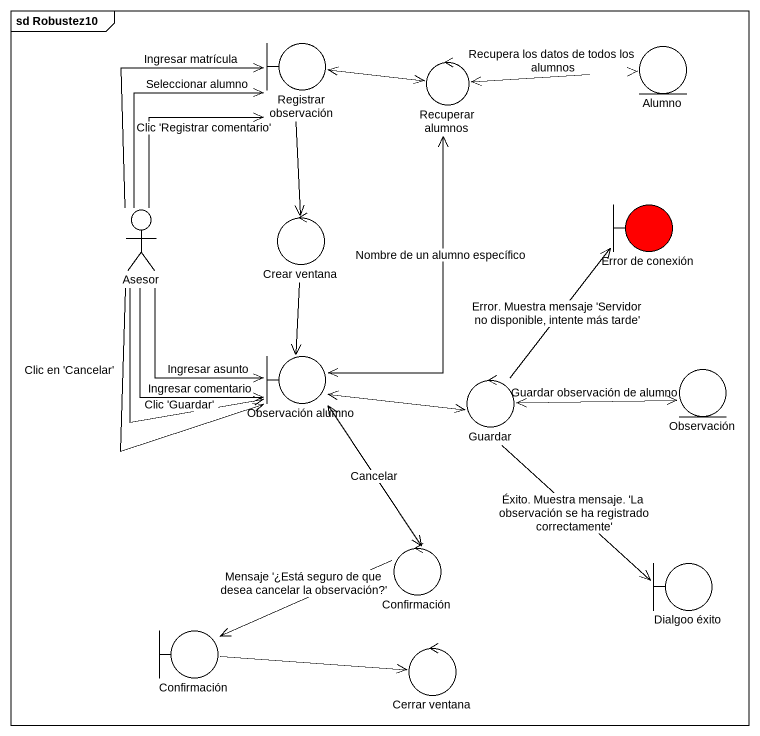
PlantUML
@startuml
mainframe sd Robustez10
boundary "Registrar observación" as Registrar_observación
control "Recuperar alumnos" as Recuperar_alumnos
entity Alumno
actor Asesor
control "Crear ventana" as Crear_ventana
boundary "Error de conexión" as Error_de_conexión #FF0000
boundary "Observación alumno" as Observación_alumno
control Guardar
entity Observación
control Confirmación
boundary "Dialgoo éxito" as Dialgoo_éxito
boundary "Confirmación" as Confirmación_2
control "Cerrar ventana" as Cerrar_ventana
Registrar_observación <-right-> Recuperar_alumnos
Registrar_observación --> Crear_ventana
Recuperar_alumnos <-right-> Alumno : Recupera los datos de todos los alumnos
Asesor -up-> Registrar_observación : Clic 'Registrar comentario'
Asesor -up-> Registrar_observación : Ingresar matrícula
Asesor -up-> Registrar_observación : Seleccionar alumno
Asesor --> Observación_alumno : Ingresar asunto
Asesor --> Observación_alumno : Ingresar comentario
Asesor --> Observación_alumno : Clic 'Guardar'
Asesor --> Observación_alumno : Clic en 'Cancelar'
Crear_ventana --> Observación_alumno
Observación_alumno <-up-> Recuperar_alumnos : Nombre de un alumno específico
Observación_alumno <-right-> Guardar
Observación_alumno <--> Confirmación : Cancelar
Guardar -up-> Error_de_conexión : Error. Muestra mensaje 'Servidor no disponible, intente más tarde'
Guardar <-right-> Observación : Guardar observación de alumno
Guardar --> Dialgoo_éxito : Éxito. Muestra mensaje. 'La observación se ha registrado correctamente'
Confirmación -left-> Confirmación_2 : Mensaje '¿Está seguro de que desea cancelar la observación?'
Confirmación_2 -right-> Cerrar_ventana
@enduml
